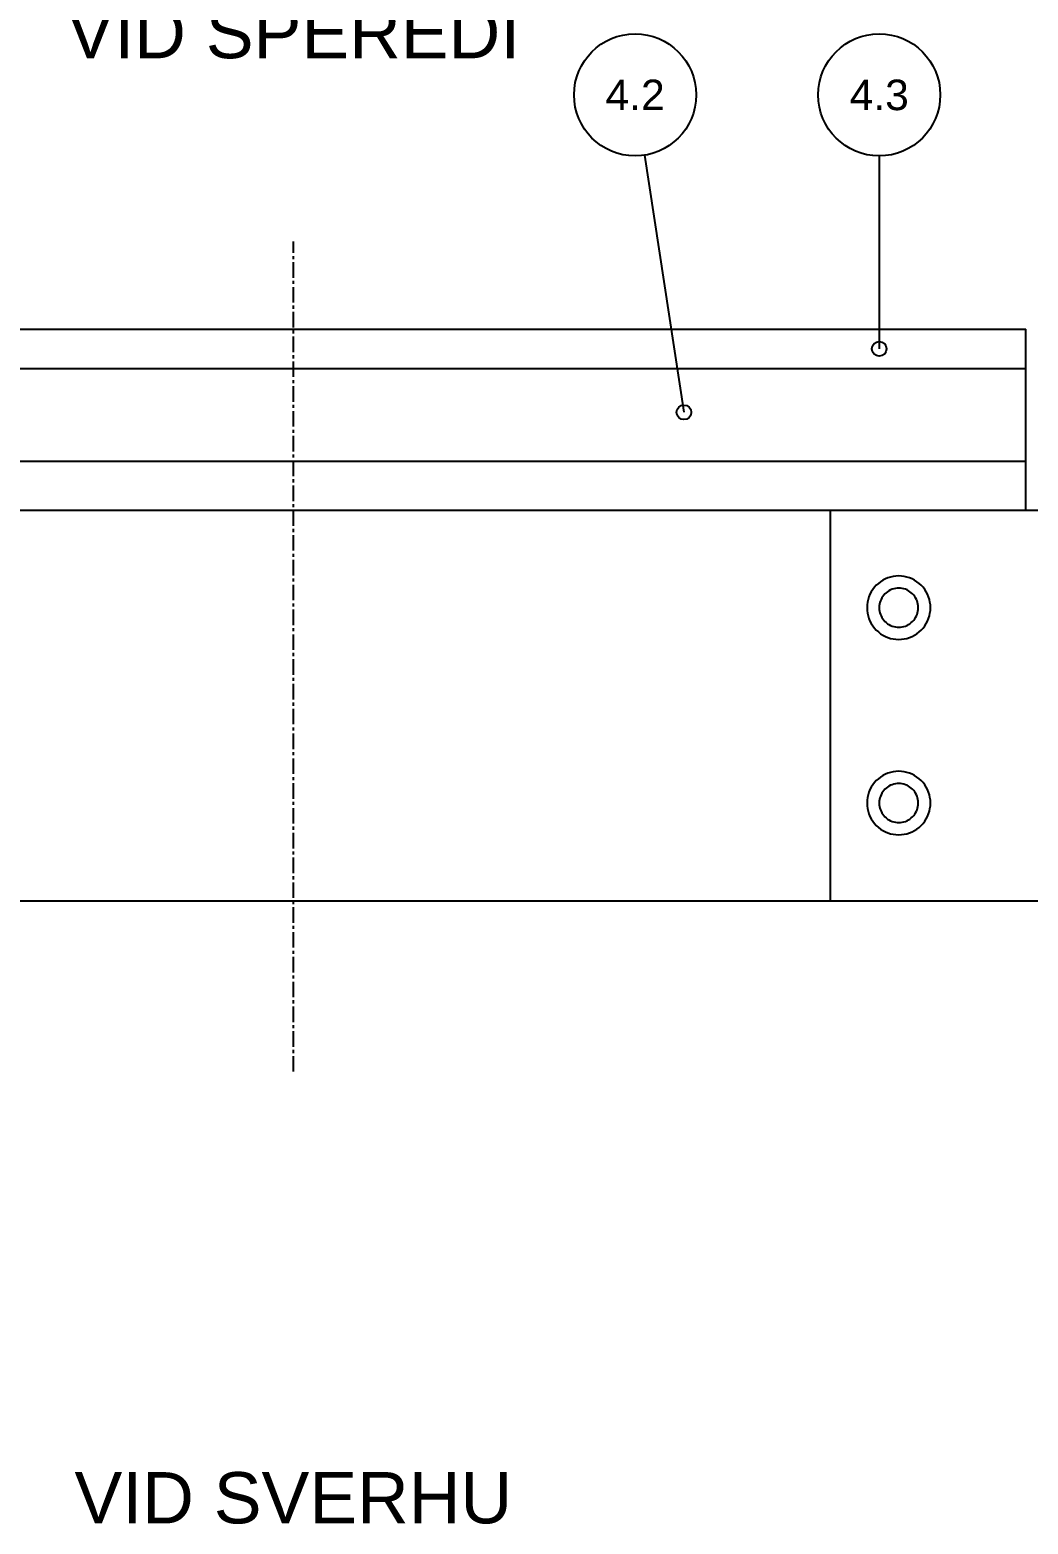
# Model space of a CAD drawing. Header units: millimetres. Extents: x 20 to 1736, y 5 to 589.
# Drawn here: x 153.4 to 235.2, y 404.9 to 527.3 of the extents above; entities that cross this region are included whole.
import ezdxf
from ezdxf.enums import TextEntityAlignment as Align

# ---------------------------------------------------------------- set-up
doc = ezdxf.new("R2010")
doc.units = ezdxf.units.MM
doc.header["$LTSCALE"] = 0.4
doc.linetypes.add('CENTER', pattern=[5.08, 3.175, -0.635, 0.635, -0.635])
doc.linetypes.add('DASHED', pattern=[1.524, 1.27, -0.254])
for name, color, linetype in [('Krepezh', 6, 'CONTINUOUS'), ('Nevidimye', 8, 'DASHED'), ('Osevye', 8, 'CENTER'), ('Rama', 7, 'CONTINUOUS'), ('Stol', 34, 'CONTINUOUS'), ('Tekst', 7, 'CONTINUOUS'), ('Uzly', 94, 'CONTINUOUS')]:
    doc.layers.add(name, color=color, linetype=linetype)
doc.styles.add('CHERT', font='arial.ttf')

msp = doc.modelspace()

# ---------------------------------------------------------------- linework, layer by layer
at = {"layer": 'Krepezh'}
for p, q in [((223.3, 482.2517), (223.1087, 482.1298)), ((223.5012, 482.3564), (223.3, 482.2517)), ((223.7107, 482.4432), (223.5012, 482.3564)), ((223.9271, 482.5114), (223.7107, 482.4432)), ((224.1485, 482.5605), (223.9271, 482.5114)), ((224.3734, 482.5901), (224.1485, 482.5605)), ((224.6, 482.6), (224.3734, 482.5901)), ((224.8266, 482.5901), (224.6, 482.6)), ((225.0515, 482.5605), (224.8266, 482.5901)), ((225.2729, 482.5114), (225.0515, 482.5605)), ((225.4893, 482.4432), (225.2729, 482.5114)), ((225.6988, 482.3564), (225.4893, 482.4432)), ((225.9, 482.2517), (225.6988, 482.3564)), ((226.0913, 482.1298), (225.9, 482.2517)), ((222.2436, 481.0988), (222.1568, 480.8893)), ((222.3483, 481.3), (222.2436, 481.0988)), ((222.4702, 481.4913), (222.3483, 481.3)), ((222.6083, 481.6712), (222.4702, 481.4913)), ((222.7615, 481.8385), (222.6083, 481.6712)), ((222.9288, 481.9917), (222.7615, 481.8385)), ((223.1087, 482.1298), (222.9288, 481.9917)), ((226.2712, 481.9917), (226.0913, 482.1298)), ((226.4385, 481.8385), (226.2712, 481.9917)), ((226.5917, 481.6712), (226.4385, 481.8385)), ((226.7298, 481.4913), (226.5917, 481.6712)), ((226.8517, 481.3), (226.7298, 481.4913)), ((226.9564, 481.0988), (226.8517, 481.3)), ((227.0432, 480.8893), (226.9564, 481.0988)), ((222.0099, 480.2266), (222, 480)), ((222, 480), (222.0099, 479.7734)), ((222.0395, 480.4515), (222.0099, 480.2266)), ((222.0099, 479.7734), (222.0395, 479.5485)), ((222.0886, 480.6729), (222.0395, 480.4515)), ((222.1568, 480.8893), (222.0886, 480.6729)), ((227.1114, 480.6729), (227.0432, 480.8893)), ((227.1605, 480.4515), (227.1114, 480.6729)), ((227.1901, 480.2266), (227.1605, 480.4515)), ((227.1605, 479.5485), (227.1901, 479.7734)), ((227.2, 480), (227.1901, 480.2266)), ((227.1901, 479.7734), (227.2, 480)), ((222.0395, 479.5485), (222.0886, 479.3271)), ((222.0886, 479.3271), (222.1568, 479.1107)), ((222.1568, 479.1107), (222.2436, 478.9012)), ((222.2436, 478.9012), (222.3483, 478.7)), ((222.3483, 478.7), (222.4702, 478.5087)), ((226.7298, 478.5087), (226.8517, 478.7)), ((226.8517, 478.7), (226.9564, 478.9012)), ((226.9564, 478.9012), (227.0432, 479.1107)), ((227.0432, 479.1107), (227.1114, 479.3271)), ((227.1114, 479.3271), (227.1605, 479.5485)), ((222.4702, 478.5087), (222.6083, 478.3288)), ((222.6083, 478.3288), (222.7615, 478.1615)), ((222.7615, 478.1615), (222.9288, 478.0083)), ((222.9288, 478.0083), (223.1087, 477.8702)), ((223.1087, 477.8702), (223.3, 477.7483)), ((223.3, 477.7483), (223.5012, 477.6436)), ((223.5012, 477.6436), (223.7107, 477.5568)), ((223.7107, 477.5568), (223.9271, 477.4886)), ((223.9271, 477.4886), (224.1485, 477.4395)), ((224.1485, 477.4395), (224.3734, 477.4099)), ((224.3734, 477.4099), (224.6, 477.4)), ((224.6, 477.4), (224.8266, 477.4099)), ((224.8266, 477.4099), (225.0515, 477.4395)), ((225.0515, 477.4395), (225.2729, 477.4886)), ((225.2729, 477.4886), (225.4893, 477.5568)), ((225.4893, 477.5568), (225.6988, 477.6436)), ((225.6988, 477.6436), (225.9, 477.7483)), ((225.9, 477.7483), (226.0913, 477.8702)), ((226.0913, 477.8702), (226.2712, 478.0083)), ((226.2712, 478.0083), (226.4385, 478.1615)), ((226.4385, 478.1615), (226.5917, 478.3288)), ((226.5917, 478.3288), (226.7298, 478.5087)), ((223.5012, 466.3564), (223.3, 466.2517)), ((223.7107, 466.4432), (223.5012, 466.3564)), ((223.9271, 466.5114), (223.7107, 466.4432)), ((224.1485, 466.5605), (223.9271, 466.5114)), ((224.3734, 466.5901), (224.1485, 466.5605)), ((224.6, 466.6), (224.3734, 466.5901)), ((224.8266, 466.5901), (224.6, 466.6)), ((225.0515, 466.5605), (224.8266, 466.5901)), ((225.2729, 466.5114), (225.0515, 466.5605)), ((225.4893, 466.4432), (225.2729, 466.5114)), ((225.6988, 466.3564), (225.4893, 466.4432)), ((225.9, 466.2517), (225.6988, 466.3564)), ((222.2436, 465.0988), (222.1568, 464.8893)), ((222.3483, 465.3), (222.2436, 465.0988)), ((222.4702, 465.4913), (222.3483, 465.3)), ((222.6083, 465.6712), (222.4702, 465.4913)), ((222.7615, 465.8385), (222.6083, 465.6712)), ((222.9288, 465.9917), (222.7615, 465.8385)), ((223.1087, 466.1298), (222.9288, 465.9917)), ((223.3, 466.2517), (223.1087, 466.1298)), ((226.0913, 466.1298), (225.9, 466.2517)), ((226.2712, 465.9917), (226.0913, 466.1298)), ((226.4385, 465.8385), (226.2712, 465.9917)), ((226.5917, 465.6712), (226.4385, 465.8385)), ((226.7298, 465.4913), (226.5917, 465.6712)), ((226.8517, 465.3), (226.7298, 465.4913)), ((226.9564, 465.0988), (226.8517, 465.3)), ((227.0432, 464.8893), (226.9564, 465.0988)), ((222.0099, 464.2266), (222, 464)), ((222, 464), (222.0099, 463.7734)), ((222.0395, 464.4515), (222.0099, 464.2266)), ((222.0886, 464.6729), (222.0395, 464.4515)), ((222.1568, 464.8893), (222.0886, 464.6729)), ((227.1114, 464.6729), (227.0432, 464.8893)), ((227.1605, 464.4515), (227.1114, 464.6729)), ((227.1901, 464.2266), (227.1605, 464.4515)), ((227.2, 464), (227.1901, 464.2266)), ((227.1901, 463.7734), (227.2, 464)), ((222.0099, 463.7734), (222.0395, 463.5485)), ((222.0395, 463.5485), (222.0886, 463.3271)), ((222.0886, 463.3271), (222.1568, 463.1107)), ((222.1568, 463.1107), (222.2436, 462.9012)), ((222.2436, 462.9012), (222.3483, 462.7)), ((222.3483, 462.7), (222.4702, 462.5087)), ((226.7298, 462.5087), (226.8517, 462.7)), ((226.8517, 462.7), (226.9564, 462.9012)), ((226.9564, 462.9012), (227.0432, 463.1107)), ((227.0432, 463.1107), (227.1114, 463.3271)), ((227.1114, 463.3271), (227.1605, 463.5485)), ((227.1605, 463.5485), (227.1901, 463.7734)), ((222.4702, 462.5087), (222.6083, 462.3288)), ((222.6083, 462.3288), (222.7615, 462.1615)), ((222.7615, 462.1615), (222.9288, 462.0083)), ((222.9288, 462.0083), (223.1087, 461.8702)), ((223.1087, 461.8702), (223.3, 461.7483)), ((223.3, 461.7483), (223.5012, 461.6436)), ((223.5012, 461.6436), (223.7107, 461.5568)), ((223.7107, 461.5568), (223.9271, 461.4886)), ((223.9271, 461.4886), (224.1485, 461.4395)), ((224.1485, 461.4395), (224.3734, 461.4099)), ((224.3734, 461.4099), (224.6, 461.4)), ((224.6, 461.4), (224.8266, 461.4099)), ((224.8266, 461.4099), (225.0515, 461.4395)), ((225.0515, 461.4395), (225.2729, 461.4886)), ((225.2729, 461.4886), (225.4893, 461.5568)), ((225.4893, 461.5568), (225.6988, 461.6436)), ((225.6988, 461.6436), (225.9, 461.7483)), ((225.9, 461.7483), (226.0913, 461.8702)), ((226.0913, 461.8702), (226.2712, 462.0083)), ((226.2712, 462.0083), (226.4385, 462.1615)), ((226.4385, 462.1615), (226.5917, 462.3288)), ((226.5917, 462.3288), (226.7298, 462.5087))]:
    msp.add_line(p, q, dxfattribs=at)
at = {"layer": 'Nevidimye'}
for p, q in [((223.3743, 481.0285), (223.2894, 480.9177)), ((223.3743, 481.0285), (223.2894, 480.9177)), ((223.4686, 481.1314), (223.3743, 481.0285)), ((223.4686, 481.1314), (223.3743, 481.0285)), ((223.5715, 481.2257), (223.4686, 481.1314)), ((223.5715, 481.2257), (223.4686, 481.1314)), ((223.6823, 481.3106), (223.5715, 481.2257)), ((223.6823, 481.3106), (223.5715, 481.2257)), ((223.8, 481.3856), (223.6823, 481.3106)), ((223.8, 481.3856), (223.6823, 481.3106)), ((223.9238, 481.4501), (223.8, 481.3856)), ((223.9238, 481.4501), (223.8, 481.3856)), ((224.0528, 481.5035), (223.9238, 481.4501)), ((224.0528, 481.5035), (223.9238, 481.4501)), ((224.1859, 481.5455), (224.0528, 481.5035)), ((224.1859, 481.5455), (224.0528, 481.5035)), ((224.3222, 481.5757), (224.1859, 481.5455)), ((224.3222, 481.5757), (224.1859, 481.5455)), ((224.4606, 481.5939), (224.3222, 481.5757)), ((224.4606, 481.5939), (224.3222, 481.5757)), ((224.6, 481.6), (224.4606, 481.5939)), ((224.6, 481.6), (224.4606, 481.5939)), ((224.7394, 481.5939), (224.6, 481.6)), ((224.7394, 481.5939), (224.6, 481.6)), ((224.8778, 481.5757), (224.7394, 481.5939)), ((224.8778, 481.5757), (224.7394, 481.5939)), ((225.0141, 481.5455), (224.8778, 481.5757)), ((225.0141, 481.5455), (224.8778, 481.5757)), ((225.1472, 481.5035), (225.0141, 481.5455)), ((225.1472, 481.5035), (225.0141, 481.5455)), ((225.2762, 481.4501), (225.1472, 481.5035)), ((225.2762, 481.4501), (225.1472, 481.5035)), ((225.4, 481.3856), (225.2762, 481.4501)), ((225.4, 481.3856), (225.2762, 481.4501)), ((225.5177, 481.3106), (225.4, 481.3856)), ((225.5177, 481.3106), (225.4, 481.3856)), ((225.6285, 481.2257), (225.5177, 481.3106)), ((225.6285, 481.2257), (225.5177, 481.3106)), ((225.7314, 481.1314), (225.6285, 481.2257)), ((225.7314, 481.1314), (225.6285, 481.2257)), ((225.8257, 481.0285), (225.7314, 481.1314)), ((225.8257, 481.0285), (225.7314, 481.1314)), ((225.9106, 480.9177), (225.8257, 481.0285)), ((225.9106, 480.9177), (225.8257, 481.0285)), ((223.0061, 480.1394), (223, 480)), ((223.0061, 480.1394), (223, 480)), ((223, 480), (223.0061, 479.8606)), ((223, 480), (223.0061, 479.8606)), ((223.0243, 480.2778), (223.0061, 480.1394)), ((223.0243, 480.2778), (223.0061, 480.1394)), ((223.0061, 479.8606), (223.0243, 479.7222)), ((223.0061, 479.8606), (223.0243, 479.7222)), ((223.0545, 480.4141), (223.0243, 480.2778)), ((223.0545, 480.4141), (223.0243, 480.2778)), ((223.0965, 480.5472), (223.0545, 480.4141)), ((223.0965, 480.5472), (223.0545, 480.4141)), ((223.1499, 480.6762), (223.0965, 480.5472)), ((223.1499, 480.6762), (223.0965, 480.5472)), ((223.2144, 480.8), (223.1499, 480.6762)), ((223.2144, 480.8), (223.1499, 480.6762)), ((223.2894, 480.9177), (223.2144, 480.8)), ((223.2894, 480.9177), (223.2144, 480.8)), ((225.9856, 480.8), (225.9106, 480.9177)), ((225.9856, 480.8), (225.9106, 480.9177)), ((226.0501, 480.6762), (225.9856, 480.8)), ((226.0501, 480.6762), (225.9856, 480.8)), ((226.1035, 480.5472), (226.0501, 480.6762)), ((226.1035, 480.5472), (226.0501, 480.6762)), ((226.1455, 480.4141), (226.1035, 480.5472)), ((226.1455, 480.4141), (226.1035, 480.5472)), ((226.1757, 480.2778), (226.1455, 480.4141)), ((226.1757, 480.2778), (226.1455, 480.4141)), ((226.1939, 480.1394), (226.1757, 480.2778)), ((226.1939, 480.1394), (226.1757, 480.2778)), ((226.1757, 479.7222), (226.1939, 479.8606)), ((226.1757, 479.7222), (226.1939, 479.8606)), ((226.2, 480), (226.1939, 480.1394)), ((226.2, 480), (226.1939, 480.1394)), ((226.1939, 479.8606), (226.2, 480)), ((226.1939, 479.8606), (226.2, 480)), ((223.0243, 479.7222), (223.0545, 479.5859)), ((223.0243, 479.7222), (223.0545, 479.5859)), ((223.0545, 479.5859), (223.0965, 479.4528)), ((223.0545, 479.5859), (223.0965, 479.4528)), ((223.0965, 479.4528), (223.1499, 479.3238)), ((223.0965, 479.4528), (223.1499, 479.3238)), ((223.1499, 479.3238), (223.2144, 479.2)), ((223.1499, 479.3238), (223.2144, 479.2)), ((223.2144, 479.2), (223.2894, 479.0823)), ((223.2144, 479.2), (223.2894, 479.0823)), ((223.2894, 479.0823), (223.3743, 478.9715)), ((223.2894, 479.0823), (223.3743, 478.9715)), ((223.3743, 478.9715), (223.4686, 478.8686)), ((223.3743, 478.9715), (223.4686, 478.8686)), ((223.4686, 478.8686), (223.5715, 478.7743)), ((223.4686, 478.8686), (223.5715, 478.7743)), ((223.5715, 478.7743), (223.6823, 478.6894)), ((223.5715, 478.7743), (223.6823, 478.6894)), ((223.6823, 478.6894), (223.8, 478.6144)), ((223.6823, 478.6894), (223.8, 478.6144)), ((223.8, 478.6144), (223.9238, 478.5499)), ((223.8, 478.6144), (223.9238, 478.5499)), ((223.9238, 478.5499), (224.0528, 478.4965)), ((223.9238, 478.5499), (224.0528, 478.4965)), ((225.1472, 478.4965), (225.2762, 478.5499)), ((225.1472, 478.4965), (225.2762, 478.5499)), ((225.2762, 478.5499), (225.4, 478.6144)), ((225.2762, 478.5499), (225.4, 478.6144)), ((225.4, 478.6144), (225.5177, 478.6894)), ((225.4, 478.6144), (225.5177, 478.6894)), ((225.5177, 478.6894), (225.6285, 478.7743)), ((225.5177, 478.6894), (225.6285, 478.7743)), ((225.6285, 478.7743), (225.7314, 478.8686)), ((225.6285, 478.7743), (225.7314, 478.8686)), ((225.7314, 478.8686), (225.8257, 478.9715)), ((225.7314, 478.8686), (225.8257, 478.9715)), ((225.8257, 478.9715), (225.9106, 479.0823)), ((225.8257, 478.9715), (225.9106, 479.0823)), ((225.9106, 479.0823), (225.9856, 479.2)), ((225.9106, 479.0823), (225.9856, 479.2)), ((225.9856, 479.2), (226.0501, 479.3238)), ((225.9856, 479.2), (226.0501, 479.3238)), ((226.0501, 479.3238), (226.1035, 479.4528)), ((226.0501, 479.3238), (226.1035, 479.4528)), ((226.1035, 479.4528), (226.1455, 479.5859)), ((226.1035, 479.4528), (226.1455, 479.5859)), ((226.1455, 479.5859), (226.1757, 479.7222)), ((226.1455, 479.5859), (226.1757, 479.7222)), ((224.0528, 478.4965), (224.1859, 478.4545)), ((224.0528, 478.4965), (224.1859, 478.4545)), ((224.1859, 478.4545), (224.3222, 478.4243)), ((224.1859, 478.4545), (224.3222, 478.4243)), ((224.3222, 478.4243), (224.4606, 478.4061)), ((224.3222, 478.4243), (224.4606, 478.4061)), ((224.4606, 478.4061), (224.6, 478.4)), ((224.4606, 478.4061), (224.6, 478.4)), ((224.6, 478.4), (224.7394, 478.4061)), ((224.6, 478.4), (224.7394, 478.4061)), ((224.7394, 478.4061), (224.8778, 478.4243)), ((224.7394, 478.4061), (224.8778, 478.4243)), ((224.8778, 478.4243), (225.0141, 478.4545)), ((224.8778, 478.4243), (225.0141, 478.4545)), ((225.0141, 478.4545), (225.1472, 478.4965)), ((225.0141, 478.4545), (225.1472, 478.4965)), ((223.4686, 465.1314), (223.3743, 465.0285)), ((223.4686, 465.1314), (223.3743, 465.0285)), ((223.5715, 465.2257), (223.4686, 465.1314)), ((223.5715, 465.2257), (223.4686, 465.1314)), ((223.6823, 465.3106), (223.5715, 465.2257)), ((223.6823, 465.3106), (223.5715, 465.2257)), ((223.8, 465.3856), (223.6823, 465.3106)), ((223.8, 465.3856), (223.6823, 465.3106)), ((223.9238, 465.4501), (223.8, 465.3856)), ((223.9238, 465.4501), (223.8, 465.3856)), ((224.0528, 465.5035), (223.9238, 465.4501)), ((224.0528, 465.5035), (223.9238, 465.4501)), ((224.1859, 465.5455), (224.0528, 465.5035)), ((224.1859, 465.5455), (224.0528, 465.5035)), ((224.3222, 465.5757), (224.1859, 465.5455)), ((224.3222, 465.5757), (224.1859, 465.5455)), ((224.4606, 465.5939), (224.3222, 465.5757)), ((224.4606, 465.5939), (224.3222, 465.5757)), ((224.6, 465.6), (224.4606, 465.5939)), ((224.6, 465.6), (224.4606, 465.5939)), ((224.7394, 465.5939), (224.6, 465.6)), ((224.7394, 465.5939), (224.6, 465.6)), ((224.8778, 465.5757), (224.7394, 465.5939)), ((224.8778, 465.5757), (224.7394, 465.5939)), ((225.0141, 465.5455), (224.8778, 465.5757)), ((225.0141, 465.5455), (224.8778, 465.5757)), ((225.1472, 465.5035), (225.0141, 465.5455)), ((225.1472, 465.5035), (225.0141, 465.5455)), ((225.2762, 465.4501), (225.1472, 465.5035)), ((225.2762, 465.4501), (225.1472, 465.5035)), ((225.4, 465.3856), (225.2762, 465.4501)), ((225.4, 465.3856), (225.2762, 465.4501)), ((225.5177, 465.3106), (225.4, 465.3856)), ((225.5177, 465.3106), (225.4, 465.3856)), ((225.6285, 465.2257), (225.5177, 465.3106)), ((225.6285, 465.2257), (225.5177, 465.3106)), ((225.7314, 465.1314), (225.6285, 465.2257)), ((225.7314, 465.1314), (225.6285, 465.2257)), ((225.8257, 465.0285), (225.7314, 465.1314)), ((225.8257, 465.0285), (225.7314, 465.1314)), ((223.0061, 464.1394), (223, 464)), ((223.0061, 464.1394), (223, 464)), ((223, 464), (223.0061, 463.8606)), ((223, 464), (223.0061, 463.8606)), ((223.0243, 464.2778), (223.0061, 464.1394)), ((223.0243, 464.2778), (223.0061, 464.1394)), ((223.0061, 463.8606), (223.0243, 463.7222)), ((223.0061, 463.8606), (223.0243, 463.7222)), ((223.0545, 464.4141), (223.0243, 464.2778)), ((223.0545, 464.4141), (223.0243, 464.2778)), ((223.0965, 464.5472), (223.0545, 464.4141)), ((223.0965, 464.5472), (223.0545, 464.4141)), ((223.1499, 464.6762), (223.0965, 464.5472)), ((223.1499, 464.6762), (223.0965, 464.5472)), ((223.2144, 464.8), (223.1499, 464.6762)), ((223.2144, 464.8), (223.1499, 464.6762)), ((223.2894, 464.9177), (223.2144, 464.8)), ((223.2894, 464.9177), (223.2144, 464.8)), ((223.3743, 465.0285), (223.2894, 464.9177)), ((223.3743, 465.0285), (223.2894, 464.9177)), ((225.9106, 464.9177), (225.8257, 465.0285)), ((225.9106, 464.9177), (225.8257, 465.0285)), ((225.9856, 464.8), (225.9106, 464.9177)), ((225.9856, 464.8), (225.9106, 464.9177)), ((226.0501, 464.6762), (225.9856, 464.8)), ((226.0501, 464.6762), (225.9856, 464.8)), ((226.1035, 464.5472), (226.0501, 464.6762)), ((226.1035, 464.5472), (226.0501, 464.6762)), ((226.1455, 464.4141), (226.1035, 464.5472)), ((226.1455, 464.4141), (226.1035, 464.5472)), ((226.1757, 464.2778), (226.1455, 464.4141)), ((226.1757, 464.2778), (226.1455, 464.4141)), ((226.1939, 464.1394), (226.1757, 464.2778)), ((226.1939, 464.1394), (226.1757, 464.2778)), ((226.1757, 463.7222), (226.1939, 463.8606)), ((226.1757, 463.7222), (226.1939, 463.8606)), ((226.2, 464), (226.1939, 464.1394)), ((226.2, 464), (226.1939, 464.1394)), ((226.1939, 463.8606), (226.2, 464)), ((226.1939, 463.8606), (226.2, 464)), ((223.0243, 463.7222), (223.0545, 463.5859)), ((223.0243, 463.7222), (223.0545, 463.5859)), ((223.0545, 463.5859), (223.0965, 463.4528)), ((223.0545, 463.5859), (223.0965, 463.4528)), ((223.0965, 463.4528), (223.1499, 463.3238)), ((223.0965, 463.4528), (223.1499, 463.3238)), ((223.1499, 463.3238), (223.2144, 463.2)), ((223.1499, 463.3238), (223.2144, 463.2)), ((223.2144, 463.2), (223.2894, 463.0823)), ((223.2144, 463.2), (223.2894, 463.0823)), ((223.2894, 463.0823), (223.3743, 462.9715)), ((223.2894, 463.0823), (223.3743, 462.9715)), ((223.3743, 462.9715), (223.4686, 462.8686)), ((223.3743, 462.9715), (223.4686, 462.8686)), ((223.4686, 462.8686), (223.5715, 462.7743)), ((223.4686, 462.8686), (223.5715, 462.7743)), ((223.5715, 462.7743), (223.6823, 462.6894)), ((223.5715, 462.7743), (223.6823, 462.6894)), ((223.6823, 462.6894), (223.8, 462.6144)), ((223.6823, 462.6894), (223.8, 462.6144)), ((223.8, 462.6144), (223.9238, 462.5499)), ((223.8, 462.6144), (223.9238, 462.5499)), ((225.2762, 462.5499), (225.4, 462.6144)), ((225.2762, 462.5499), (225.4, 462.6144)), ((225.4, 462.6144), (225.5177, 462.6894)), ((225.4, 462.6144), (225.5177, 462.6894)), ((225.5177, 462.6894), (225.6285, 462.7743)), ((225.5177, 462.6894), (225.6285, 462.7743)), ((225.6285, 462.7743), (225.7314, 462.8686)), ((225.6285, 462.7743), (225.7314, 462.8686)), ((225.7314, 462.8686), (225.8257, 462.9715)), ((225.7314, 462.8686), (225.8257, 462.9715)), ((225.8257, 462.9715), (225.9106, 463.0823)), ((225.8257, 462.9715), (225.9106, 463.0823)), ((225.9106, 463.0823), (225.9856, 463.2)), ((225.9106, 463.0823), (225.9856, 463.2)), ((225.9856, 463.2), (226.0501, 463.3238)), ((225.9856, 463.2), (226.0501, 463.3238)), ((226.0501, 463.3238), (226.1035, 463.4528)), ((226.0501, 463.3238), (226.1035, 463.4528)), ((226.1035, 463.4528), (226.1455, 463.5859)), ((226.1035, 463.4528), (226.1455, 463.5859)), ((226.1455, 463.5859), (226.1757, 463.7222)), ((226.1455, 463.5859), (226.1757, 463.7222)), ((223.9238, 462.5499), (224.0528, 462.4965)), ((223.9238, 462.5499), (224.0528, 462.4965)), ((224.0528, 462.4965), (224.1859, 462.4545)), ((224.0528, 462.4965), (224.1859, 462.4545)), ((224.1859, 462.4545), (224.3222, 462.4243)), ((224.1859, 462.4545), (224.3222, 462.4243)), ((224.3222, 462.4243), (224.4606, 462.4061)), ((224.3222, 462.4243), (224.4606, 462.4061)), ((224.4606, 462.4061), (224.6, 462.4)), ((224.4606, 462.4061), (224.6, 462.4)), ((224.6, 462.4), (224.7394, 462.4061)), ((224.6, 462.4), (224.7394, 462.4061)), ((224.7394, 462.4061), (224.8778, 462.4243)), ((224.7394, 462.4061), (224.8778, 462.4243)), ((224.8778, 462.4243), (225.0141, 462.4545)), ((224.8778, 462.4243), (225.0141, 462.4545)), ((225.0141, 462.4545), (225.1472, 462.4965)), ((225.0141, 462.4545), (225.1472, 462.4965)), ((225.1472, 462.4965), (225.2762, 462.5499)), ((225.1472, 462.4965), (225.2762, 462.5499))]:
    msp.add_line(p, q, dxfattribs=at)
at = {"layer": 'Osevye'}
msp.add_line((175, 442), (175, 510), dxfattribs=at)
at = {"layer": 'Rama'}
for p, q in [((95, 488), (255, 488)), ((95, 488), (255, 488)), ((216.6, 488), (232.6, 488)), ((95, 456), (255, 456)), ((95, 456), (255, 456)), ((216.6, 456), (232.6, 456))]:
    msp.add_line(p, q, dxfattribs=at)
at = {"layer": 'Stol'}
for p, q in [((115, 502.8), (235, 502.8)), ((235, 499.6), (235, 502.8)), ((115, 499.6), (235, 499.6)), ((115, 499.6), (235, 499.6)), ((235, 492), (235, 499.6)), ((115, 492), (235, 492)), ((115, 492), (235, 492)), ((235, 488), (235, 492)), ((115, 488), (235, 488))]:
    msp.add_line(p, q, dxfattribs=at)
at = {"layer": 'Tekst'}
for p, q in [((203.7603, 517.0581), (207, 496)), ((223, 517), (223, 501.2))]:
    msp.add_line(p, q, dxfattribs=at)
for centre, radius in [((203, 522), 5), ((223, 522), 5), ((223, 501.2), 0.6), ((207, 496), 0.6)]:
    msp.add_circle(centre, radius, dxfattribs=at)
at = {"layer": 'Uzly'}
for p, q in [((219, 488), (271, 488)), ((219, 456), (219, 488)), ((219, 488), (271, 488)), ((219, 456), (271, 456)), ((219, 456), (271, 456))]:
    msp.add_line(p, q, dxfattribs=at)

# ---------------------------------------------------------------- texts
at = {"layer": 'Tekst', "style": 'CHERT'}
for s, p in [('VID SPEREDI', (175, 525)), ('VID SVERHU', (175, 405))]:
    msp.add_text(s, height=4.2, dxfattribs=at).set_placement(p, align=Align.CENTER)
for s, p in [('4.2', (203, 522)), ('4.3', (223, 522))]:
    msp.add_text(s, height=2.5, dxfattribs=at).set_placement(p, align=Align.MIDDLE_CENTER)

doc.saveas('drawing.dxf')
